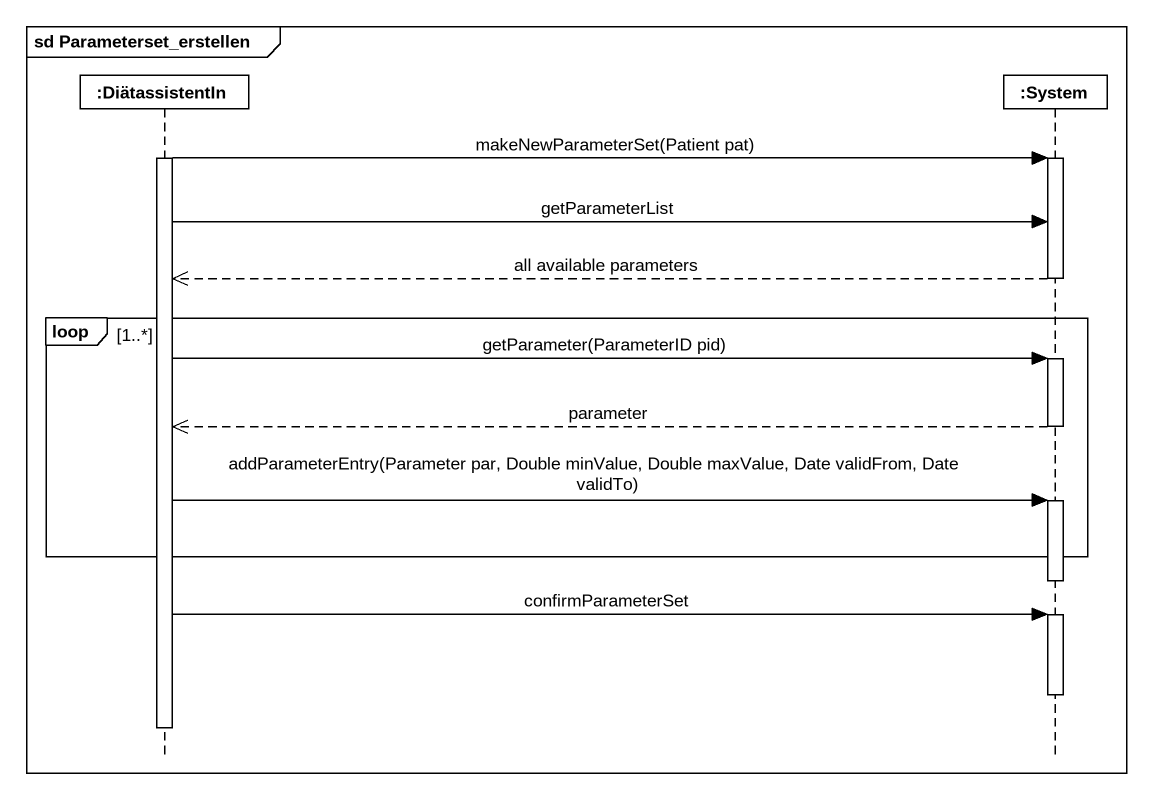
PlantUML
@startuml
mainframe sd Parameterset_erstellen
hide footbox
participant ":DiätassistentIn" as DiätassistentIn
participant ":System" as System

activate DiätassistentIn
DiätassistentIn -> System : makeNewParameterSet(Patient pat)
activate System
DiätassistentIn -> System : getParameterList
System -->> DiätassistentIn : all available parameters
deactivate System
loop 1..*
  DiätassistentIn -> System : getParameter(ParameterID pid)
  activate System
  System -->> DiätassistentIn : parameter
  deactivate System
  DiätassistentIn -> System : addParameterEntry(Parameter par, Double minValue, Double maxValue, Date validFrom, Date validTo)
  activate System
end
deactivate System
DiätassistentIn -> System : confirmParameterSet
activate System
deactivate System
deactivate DiätassistentIn
@enduml
